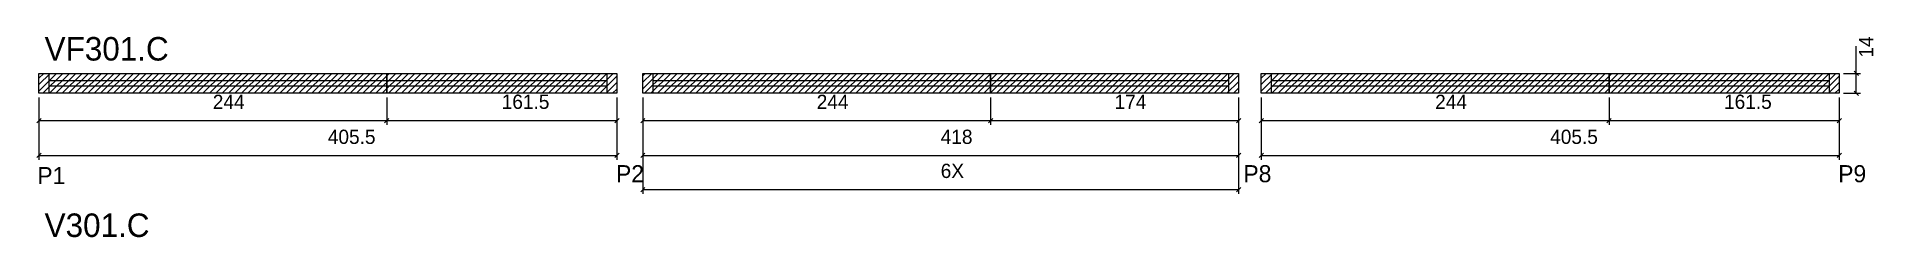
# Model space of a CAD drawing. Header units: metres. Extents: x 3421 to 4709, y 2305 to 2446.
import ezdxf

# ---------------------------------------------------------------- set-up
doc = ezdxf.new("R2010")
doc.units = ezdxf.units.M
for name, color, linetype in [('5', 7, 'Continuous'), ('COTA', 7, 'Continuous'), ('NOMENCLATURA', 7, 'Continuous'), ('Painéis', 7, 'Continuous'), ('REAPROVEITAMENTO', 7, 'Continuous'), ('SARR_2.2x7', 7, 'Continuous'), ('SARR_EDITAR', 7, 'Continuous')]:
    doc.layers.add(name, color=color, linetype=linetype)

msp = doc.modelspace()

# ---------------------------------------------------------------- hatches: boundary and pattern name
at = {"layer": 'REAPROVEITAMENTO'}
h = msp.add_hatch(dxfattribs=at)
h.set_pattern_fill('ANSI31')
h.paths.add_polyline_path([(3422.4, 2420), (3422.4, 2406), (3827.9, 2406), (3827.9, 2420), (3422.4, 2420)])
h = msp.add_hatch(dxfattribs=at)
h.set_pattern_fill('ANSI31')
h.paths.add_polyline_path([(3846.1, 2420), (3846.1, 2406), (4264.1, 2406), (4264.1, 2420), (3846.1, 2420)])
h = msp.add_hatch(dxfattribs=at)
h.set_pattern_fill('ANSI31')
h.paths.add_polyline_path([(4280, 2420), (4280, 2406), (4685.5, 2406), (4685.5, 2420), (4280, 2420)])

# ---------------------------------------------------------------- linework, layer by layer
at = {"layer": 'COTA', "color": 4, "lineweight": 25}
for p, q in [((4697.5, 2420), (4697.5, 2439.1)), ((4688.5, 2420), (4700.5, 2420)), ((4697.5, 2406), (4697.5, 2420)), ((3422.4, 2403), (3422.4, 2383.9)), ((3422.4, 2403), (3422.4, 2359.4)), ((3666.4, 2403), (3666.4, 2383.9)), ((3666.4, 2403), (3666.4, 2383.9)), ((3827.9, 2403), (3827.9, 2383.9)), ((3827.9, 2403), (3827.9, 2359.4)), ((3846.1, 2403), (3846.1, 2383.9)), ((3846.1, 2403), (3846.1, 2359.4)), ((3846.1, 2403), (3846.1, 2335.5)), ((4090.1, 2403), (4090.1, 2383.9)), ((4090.1, 2403), (4090.1, 2383.9)), ((4264.1, 2403), (4264.1, 2383.9)), ((4264.1, 2403), (4264.1, 2359.4)), ((4264.1, 2403), (4264.1, 2335.5)), ((4280, 2403), (4280, 2383.9)), ((4280, 2403), (4280, 2359.4)), ((4524, 2403), (4524, 2383.9)), ((4524, 2403), (4524, 2383.9)), ((4685.5, 2403), (4685.5, 2383.9)), ((4685.5, 2403), (4685.5, 2359.4)), ((4688.5, 2406), (4700.5, 2406)), ((3422.4, 2386.9), (3666.4, 2386.9)), ((3666.4, 2386.9), (3827.9, 2386.9)), ((3846.1, 2386.9), (4090.1, 2386.9)), ((4090.1, 2386.9), (4264.1, 2386.9)), ((4280, 2386.9), (4524, 2386.9)), ((4524, 2386.9), (4685.5, 2386.9)), ((3422.4, 2362.4), (3827.9, 2362.4)), ((3846.1, 2362.4), (4264.1, 2362.4)), ((4280, 2362.4), (4685.5, 2362.4)), ((3846.1, 2338.5), (4264.1, 2338.5))]:
    msp.add_line(p, q, dxfattribs=at)
at = {"layer": 'COTA', "color": 0, "lineweight": 25}
for p, q in [((4699, 2418.5), (4696, 2421.5)), ((4696, 2407.5), (4699, 2404.5)), ((3423.9, 2388.4), (3420.9, 2385.4)), ((3664.9, 2385.4), (3667.9, 2388.4)), ((3667.9, 2388.4), (3664.9, 2385.4)), ((3826.4, 2385.4), (3829.4, 2388.4)), ((3847.6, 2388.4), (3844.6, 2385.4)), ((4088.6, 2385.4), (4091.6, 2388.4)), ((4091.6, 2388.4), (4088.6, 2385.4)), ((4262.6, 2385.4), (4265.6, 2388.4)), ((4281.5, 2388.4), (4278.5, 2385.4)), ((4522.5, 2385.4), (4525.5, 2388.4)), ((4525.5, 2388.4), (4522.5, 2385.4)), ((4684, 2385.4), (4687, 2388.4)), ((3423.9, 2363.9), (3420.9, 2360.9)), ((3826.4, 2360.9), (3829.4, 2363.9)), ((3847.6, 2363.9), (3844.6, 2360.9)), ((4262.6, 2360.9), (4265.6, 2363.9)), ((4281.5, 2363.9), (4278.5, 2360.9)), ((4684, 2360.9), (4687, 2363.9)), ((3847.6, 2340), (3844.6, 2337)), ((4262.6, 2337), (4265.6, 2340))]:
    msp.add_line(p, q, dxfattribs=at)
at = {"layer": 'Painéis', "color": 200, "lineweight": 25}
for points in [[(3666.4, 2406), (3422.4, 2406), (3422.4, 2420), (3666.4, 2420)], [(3666.4, 2420), (3827.9, 2420), (3827.9, 2406), (3666.4, 2406)], [(4090.1, 2406), (3846.1, 2406), (3846.1, 2420), (4090.1, 2420)], [(4090.1, 2420), (4264.1, 2420), (4264.1, 2406), (4090.1, 2406)], [(4524, 2406), (4280, 2406), (4280, 2420), (4524, 2420)], [(4524, 2420), (4685.5, 2420), (4685.5, 2406), (4524, 2406)]]:
    msp.add_lwpolyline(points, close=True, dxfattribs=at)
at = {"layer": 'SARR_2.2x7', "color": 40, "lineweight": 25}
for p, q in [((3429.4, 2420), (3429.4, 2406)), ((3820.9, 2420), (3820.9, 2406)), ((3853.1, 2420), (3853.1, 2406)), ((4257.1, 2420), (4257.1, 2406)), ((4287, 2420), (4287, 2406)), ((4678.5, 2420), (4678.5, 2406))]:
    msp.add_line(p, q, dxfattribs=at)
at = {"layer": 'SARR_EDITAR', "color": 141, "lineweight": 25}
for p, q in [((3429.4, 2415), (3666.4, 2415)), ((3666.4, 2411), (3429.4, 2411)), ((3666.4, 2415), (3820.9, 2415)), ((3820.9, 2411), (3666.4, 2411)), ((3853.1, 2415), (4090.1, 2415)), ((4090.1, 2411), (3853.1, 2411)), ((4090.1, 2415), (4257.1, 2415)), ((4257.1, 2411), (4090.1, 2411)), ((4287, 2415), (4524, 2415)), ((4524, 2411), (4287, 2411)), ((4524, 2415), (4678.5, 2415)), ((4678.5, 2411), (4524, 2411))]:
    msp.add_line(p, q, dxfattribs=at)

# ---------------------------------------------------------------- texts
at = {"layer": '5', "color": 5, "lineweight": 25}
for s, p in [('P1', (3421.3, 2342.3)), ('P2', (3827.3, 2343.6)), ('P8', (4267.5, 2343.6)), ('P9', (4684.8, 2343.6))]:
    msp.add_text(s, height=12, rotation=360, dxfattribs=at).set_placement(p)
at = {"layer": 'COTA', "color": 240, "lineweight": 25}
msp.add_text('14', height=10, rotation=90, dxfattribs=at).set_placement((4709.4, 2431.1))
for s, p in [('244', (3544.4, 2395)), ('161.5', (3747.1, 2395.1)), ('244', (3968.1, 2395)), ('174', (4177.1, 2395)), ('244', (4402, 2395)), ('161.5', (4604.7, 2395.1)), ('405.5', (3625.1, 2370.5)), ('418', (4055.1, 2370.5)), ('405.5', (4482.7, 2370.5)), ('6X', (4055.1, 2346.6))]:
    msp.add_text(s, height=10, dxfattribs=at).set_placement(p)
at = {"layer": 'NOMENCLATURA', "color": 7, "lineweight": 25}
for s, p in [('VF301.C', (3426.4, 2429)), ('V301.C', (3426.4, 2305.2))]:
    msp.add_text(s, height=16.5, dxfattribs=at).set_placement(p)

doc.saveas('drawing.dxf')
